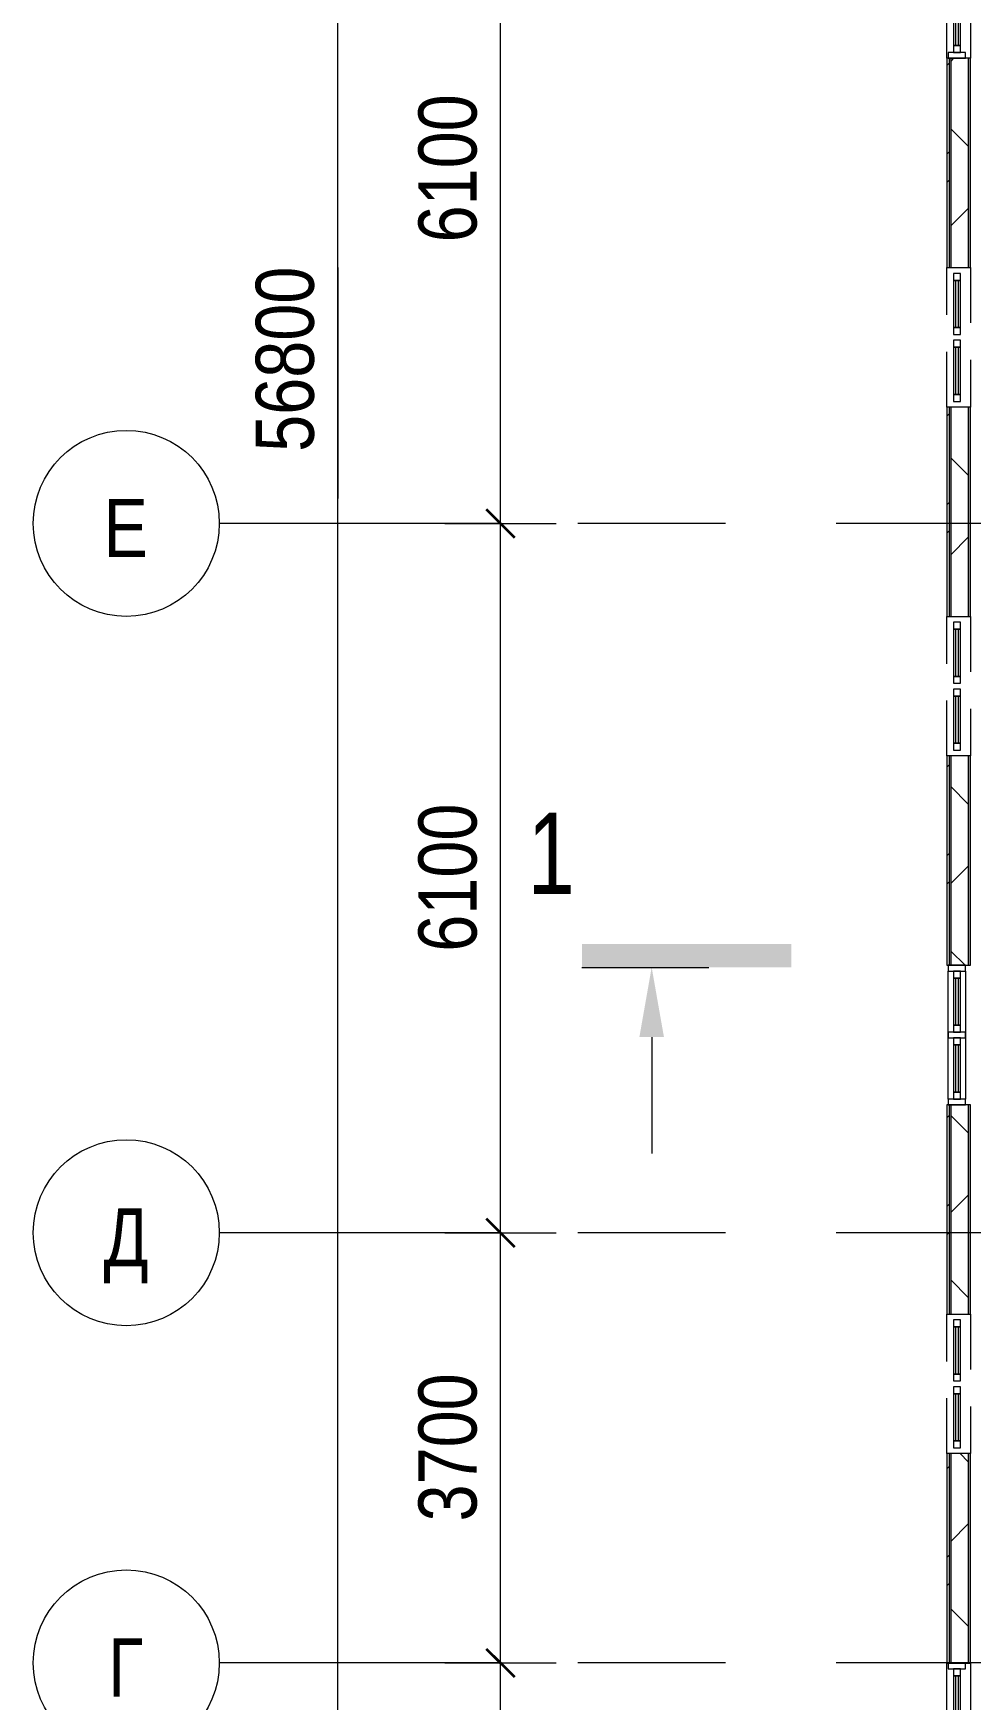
# Model space of a CAD drawing. Header units: millimetres. Extents: x 92932 to 275892, y -43515 to 30371.
# Drawn here: x 169211 to 177276, y -13799 to 532 of the extents above; entities that cross this region are included whole.
import ezdxf

# ---------------------------------------------------------------- set-up
doc = ezdxf.new("R2010")
doc.units = ezdxf.units.MM
doc.linetypes.add('Осевые', pattern=[6350, 1270, -952.5, 3175, -952.5])
doc.linetypes.add('Сверху', pattern=[793.75, 476.25, -317.5])
for name, color, linetype, lineweight in [('Импосты витража', 7, 'Continuous', 9), ('Импосты витража-1', 7, 'Continuous', 18), ('Общие ребра', 7, 'Continuous', 9), ('Окна', 7, 'Continuous', 9), ('Окна-1', 7, 'Сверху', 9), ('Окна-2', 7, 'Continuous', 18), ('Оси', 7, 'Continuous', 9), ('Оси-1', 7, 'Осевые', 9), ('Оси-2', 7, 'Continuous', 18), ('Размеры', 7, 'Continuous', 9), ('Размеры-200', 7, 'Continuous', 9), ('Разрезы', 7, 'Continuous', 9), ('Стены-1', 7, 'Continuous', 18), ('Штриховка разреза-1', 7, 'Continuous', 9)]:
    doc.layers.add(name, color=color, linetype=linetype, lineweight=lineweight)
doc.styles.add('Arial Narrow', font='Arial Narrow.ttf', dxfattribs={"height": 500})
doc.styles.add('Arial_1', font='Arial.ttf', dxfattribs={"width": 0.75, "height": 700})
doc.dimstyles.new('Диагональ_-_2_5_мм_Arial_narrow', dxfattribs={"dimscale": 304.8, "dimtxt": 511.715487, "dimasz": 0.787402, "dimexe": 1.574803, "dimexo": 0.0625, "dimgap": 0.19685, "dimtad": 1, "dimdec": 0, "dimzin": 0, "dimdsep": 46, "dimtxsty": 'Arial Narrow', "dimblk1": 'OBLIQUE', "dimblk2": 'OBLIQUE', "dimsah": 1, "dimcen": 0.09, "dimdle": 1.574803, "dimazin": 0, "dimtfac": 1, "dimtdec": 4, "dimtix": 1, "dimtmove": 0, "dimatfit": 3, "dimfxl": 1.574803, "dimfxlon": 1, "dimtvp": 1, "dimtolj": 1, "dimtzin": 0, "dimarcsym": 2})
doc.dimstyles.new('Диагональ_-_2_5_мм_Arial_narrow_1', dxfattribs={"dimscale": 304.8, "dimtxt": 511.715487, "dimasz": 0.787402, "dimexe": 1.574803, "dimexo": 0.0625, "dimgap": 0.19685, "dimtad": 1, "dimdec": 0, "dimzin": 0, "dimdsep": 46, "dimtxsty": 'Arial Narrow', "dimblk1": 'OBLIQUE', "dimblk2": 'OBLIQUE', "dimsah": 1, "dimcen": 0.09, "dimdle": 1.574803, "dimazin": 0, "dimtfac": 1, "dimtdec": 4, "dimtix": 1, "dimtmove": 1, "dimatfit": 3, "dimfxl": 1.574803, "dimfxlon": 1, "dimtvp": 1, "dimtolj": 1, "dimtzin": 0, "dimarcsym": 2})
pattern_1 = [(0, (120245.78, 0), (812.8, 203.2), [67.056, -542.544, 67.056, -542.544, -3251.2]), (0, (120245.78, 0), (812.8, 203.2), [-1219.2, 67.056, -1152.144, 67.056, -542.544, -1422.4]), (0, (120245.78, 0), (812.8, 203.2), [-3048, 67.056, -339.344, 67.056, -948.944]), (120, (120550.58, 101.6), (-582.37636, 602.30545), [67.056, -542.544, 67.056, -542.544, -3251.2]), (120, (120550.58, 101.6), (-582.37636, 602.30545), [-1219.2, 67.056, -1152.144, 67.056, -542.544, -1422.4]), (120, (120550.58, 101.6), (-582.37636, 602.30545), [-3048, 67.056, -339.344, 67.056, -948.944]), (240, (120652.18, 508), (-230.42364, -805.50545), [67.056, -542.544, 67.056, -542.544, -3251.2]), (240, (120652.18, 508), (-230.42364, -805.50545), [-1219.2, 67.056, -1152.144, 67.056, -542.544, -1422.4]), (240, (120652.18, 508), (-230.42364, -805.50545), [-3048, 67.056, -339.344, 67.056, -948.944])]

# ---------------------------------------------------------------- blocks, each defined once
blk = doc.blocks.new('M_Окно-Квадратный проем - 1200 x 11450 mm-V11-План 3-го этажа на отм_ _4_200')
at = {"layer": 'Окна'}
for p, q in [((-608, -102), (-608, 102)), ((592, 102), (592, -102))]:
    blk.add_line(p, q, dxfattribs=at)
at = {"layer": 'Окна-1'}
for p, q in [((-608, 102), (592, 102)), ((592, -102), (-608, -102))]:
    blk.add_line(p, q, dxfattribs=at)
blk = doc.blocks.new('Панель окно - Верхнее правое-8277188-План 3-го этажа на отм_ _4_200')
at = {"layer": 'Окна'}
for p, q in [((202.5, 30), (-202.5, 30)), ((-202.5, 30), (-202.5, -30)), ((202.5, -30), (202.5, 30)), ((-202.5, -30), (202.5, -30))]:
    blk.add_line(p, q, dxfattribs=at)
at = {"layer": 'Окна-2'}
for p, q in [((-202.5, 30), (-262.5, 30)), ((-262.5, 30), (-262.5, -30)), ((-202.5, -30), (-202.5, 30)), ((202.5, 12.5), (-202.5, 12.5)), ((-202.5, 12.5), (-202.5, -12.5)), ((202.5, 30), (202.5, -30)), ((262.5, 30), (202.5, 30)), ((202.5, -12.5), (202.5, 12.5)), ((262.5, -30), (262.5, 30)), ((-262.5, -30), (-202.5, -30)), ((-202.5, -12.5), (202.5, -12.5)), ((202.5, -30), (262.5, -30))]:
    blk.add_line(p, q, dxfattribs=at)
blk = doc.blocks.new('Прямоугольный импост - Прямоугольный импост 1-V13-План 3-го этажа на отм_ _4_200')
at = {"layer": 'Импосты витража-1'}
for p, q in [((-50, 75), (0, 75)), ((-50, -75), (-50, 75)), ((0, 75), (0, -75)), ((0, -75), (-50, -75))]:
    blk.add_line(p, q, dxfattribs=at)
blk = doc.blocks.new('Панель окно - Верхнее левое-8277192-План 3-го этажа на отм_ _4_200')
at = {"layer": 'Окна'}
for p, q in [((202.5, 30), (-202.5, 30)), ((-202.5, 30), (-202.5, -30)), ((202.5, -30), (202.5, 30)), ((-202.5, -30), (202.5, -30))]:
    blk.add_line(p, q, dxfattribs=at)
at = {"layer": 'Окна-2'}
for p, q in [((-202.5, 30), (-262.5, 30)), ((-262.5, 30), (-262.5, -30)), ((-202.5, -30), (-202.5, 30)), ((202.5, 12.5), (-202.5, 12.5)), ((-202.5, 12.5), (-202.5, -12.5)), ((202.5, 30), (202.5, -30)), ((262.5, 30), (202.5, 30)), ((202.5, -12.5), (202.5, 12.5)), ((262.5, -30), (262.5, 30)), ((-262.5, -30), (-202.5, -30)), ((-202.5, -12.5), (202.5, -12.5)), ((202.5, -30), (262.5, -30))]:
    blk.add_line(p, q, dxfattribs=at)
blk = doc.blocks.new('Панель окно - Верхнее левое-8287504-План 3-го этажа на отм_ _4_200')
at = {"layer": 'Окна'}
for p, q in [((202.5, 30), (-202.5, 30)), ((-202.5, 30), (-202.5, -30)), ((202.5, -30), (202.5, 30)), ((-202.5, -30), (202.5, -30))]:
    blk.add_line(p, q, dxfattribs=at)
at = {"layer": 'Окна-2'}
for p, q in [((-202.5, 30), (-262.5, 30)), ((-262.5, 30), (-262.5, -30)), ((-202.5, -30), (-202.5, 30)), ((202.5, 12.5), (-202.5, 12.5)), ((-202.5, 12.5), (-202.5, -12.5)), ((202.5, 30), (202.5, -30)), ((262.5, 30), (202.5, 30)), ((202.5, -12.5), (202.5, 12.5)), ((262.5, -30), (262.5, 30)), ((-262.5, -30), (-202.5, -30)), ((-202.5, -12.5), (202.5, -12.5)), ((202.5, -30), (262.5, -30))]:
    blk.add_line(p, q, dxfattribs=at)
blk = doc.blocks.new('Прямоугольный импост - Прямоугольный импост 1-2125278-План 3-го этажа на отм_ _4_200')
at = {"layer": 'Импосты витража-1'}
for p, q in [((0, 75), (-50, 75)), ((-50, 75), (-50, -75)), ((0, -75), (0, 75)), ((-50, -75), (0, -75))]:
    blk.add_line(p, q, dxfattribs=at)
blk = doc.blocks.new('Прямоугольный импост - Прямоугольный импост 1-V14-План 3-го этажа на отм_ _4_200')
at = {"layer": 'Импосты витража-1'}
for p, q in [((0, 75), (-50, 75)), ((-50, 75), (-50, -75)), ((0, -75), (0, 75)), ((-50, -75), (0, -75))]:
    blk.add_line(p, q, dxfattribs=at)
blk = doc.blocks.new('Прямоугольный импост - Прямоугольный импост 1-2125096-План 3-го этажа на отм_ _4_200')
at = {"layer": 'Импосты витража'}
for p, q in [((82482, 25742), (82482, 25892)), ((82482, 25892), (83032, 25892)), ((83032, 25742), (82482, 25742))]:
    blk.add_line(p, q, dxfattribs=at)
blk = doc.blocks.new('Прямоугольный импост - Прямоугольный импост 1-2125097-План 3-го этажа на отм_ _4_200')
at = {"layer": 'Импосты витража'}
for p, q in [((83032, 25892), (83582, 25892)), ((83582, 25892), (83582, 25742)), ((83582, 25742), (83032, 25742))]:
    blk.add_line(p, q, dxfattribs=at)
blk = doc.blocks.new('Прямоугольный импост - Прямоугольный импост 1-V15-План 3-го этажа на отм_ _4_200')
at = {"layer": 'Импосты витража-1'}
for p, q in [((-25, 75), (25, 75)), ((-25, -75), (-25, 75)), ((25, 75), (25, -75)), ((25, -75), (-25, -75))]:
    blk.add_line(p, q, dxfattribs=at)
blk = doc.blocks.new('Ось сетки - По умолчанию 2-349628-План 3-го этажа на отм_ _4_200')
at = {"layer": 'Оси-2'}
blk.add_circle((0, 0), 4, dxfattribs=at)
blk = doc.blocks.new('Разрез - Номер сзади-234830-План 3-го этажа на отм_ _4_200')
at = {"layer": 'Разрезы'}
for points in [[(0, 0), (0, 1), (9.004, 1), (9.004, 0)], [(2.471, -3), (3, 0), (3.529, -3)]]:
    blk.add_hatch(color=256, dxfattribs=at).paths.add_polyline_path(points, flags=0)
blk.add_line((3, -3), (3, -8), dxfattribs=at)
blk = doc.blocks.new('DIMBLOCK17-План 3-го этажа на отм_ _4_200')
at = {"layer": 'Размеры-200', "lineweight": 35, "transparency": 16777216}
for points in [[(171831, 25417), (171711, 25537), (171951, 25297)], [(171831, -31383), (171711, -31263), (171951, -31503)]]:
    blk.add_hatch(color=256, dxfattribs=at).paths.add_polyline_path(points, flags=0)
at = {"layer": 'Размеры-200', "transparency": 16777216}
for p, q in [((171831, -31863), (171831, 25897)), ((171351, 25417), (172311, 25417)), ((171831, 25417), (171351, 25417)), ((171831, -1483), (171831, -3467)), ((171831, -3467), (171831, -2983)), ((171351, -31383), (172311, -31383)), ((171831, -31383), (171351, -31383))]:
    blk.add_line(p, q, dxfattribs=at)
at = {"layer": 'Размеры-200', "lineweight": 35, "transparency": 16777216}
for p, q in [((171831, 25417), (171711, 25537)), ((171711, 25537), (171951, 25297)), ((171951, 25297), (171831, 25417)), ((171831, -31383), (171711, -31263)), ((171711, -31263), (171951, -31503)), ((171951, -31503), (171831, -31383))]:
    blk.add_line(p, q, dxfattribs=at)
at = {"layer": 'Размеры-200', "color": 0, "transparency": 16777216, "insert": (171125, -3067), "char_height": 500, "width": 1900.66, "attachment_point": 1, "rotation": 90, "line_spacing_factor": 0.974696, "style": 'Arial Narrow'}
blk.add_mtext('56800', dxfattribs=at)
blk = doc.blocks.new('_Oblique')
at = {"color": 0, "linetype": 'ByBlock', "lineweight": -2}
blk.add_line((-0.5, -0.5), (0.5, 0.5), dxfattribs=at)
blk = doc.blocks.new('DIMBLOCK21-План 3-го этажа на отм_ _4_200')
at = {"layer": 'Размеры-200', "lineweight": 35, "transparency": 16777216}
for points in [[(173231, -13483), (173111, -13363), (173351, -13603)], [(173231, -15883), (173111, -15763), (173351, -16003)]]:
    blk.add_hatch(color=256, dxfattribs=at).paths.add_polyline_path(points, flags=0)
for p, q in [((173231, -13483), (173111, -13363)), ((173111, -13363), (173351, -13603)), ((173351, -13603), (173231, -13483)), ((173231, -15883), (173111, -15763)), ((173111, -15763), (173351, -16003)), ((173351, -16003), (173231, -15883))]:
    blk.add_line(p, q, dxfattribs=at)
at = {"layer": 'Размеры-200', "transparency": 16777216}
for p, q in [((172751, -13483), (173711, -13483)), ((173231, -13483), (172751, -13483)), ((173231, -15883), (173231, -13483)), ((172751, -15883), (173711, -15883)), ((173231, -15883), (172751, -15883))]:
    blk.add_line(p, q, dxfattribs=at)
at = {"layer": 'Размеры-200', "color": 0, "transparency": 16777216, "insert": (172525, -15316), "char_height": 500, "width": 1520.53, "attachment_point": 1, "rotation": 90, "line_spacing_factor": 0.974696, "style": 'Arial Narrow'}
blk.add_mtext('2400', dxfattribs=at)
blk = doc.blocks.new('DIMBLOCK22-План 3-го этажа на отм_ _4_200')
at = {"layer": 'Размеры-200', "lineweight": 35, "transparency": 16777216}
for points in [[(173231, -9783), (173111, -9663), (173351, -9903)], [(173231, -13483), (173111, -13363), (173351, -13603)]]:
    blk.add_hatch(color=256, dxfattribs=at).paths.add_polyline_path(points, flags=0)
for p, q in [((173231, -9783), (173111, -9663)), ((173111, -9663), (173351, -9903)), ((173351, -9903), (173231, -9783)), ((173231, -13483), (173111, -13363)), ((173111, -13363), (173351, -13603)), ((173351, -13603), (173231, -13483))]:
    blk.add_line(p, q, dxfattribs=at)
at = {"layer": 'Размеры-200', "transparency": 16777216}
for p, q in [((172751, -9783), (173711, -9783)), ((173231, -9783), (172751, -9783)), ((173231, -13483), (173231, -9783)), ((172751, -13483), (173711, -13483)), ((173231, -13483), (172751, -13483))]:
    blk.add_line(p, q, dxfattribs=at)
at = {"layer": 'Размеры-200', "color": 0, "transparency": 16777216, "insert": (172525, -12266), "char_height": 500, "width": 1520.53, "attachment_point": 1, "rotation": 90, "line_spacing_factor": 0.974696, "style": 'Arial Narrow'}
blk.add_mtext('3700', dxfattribs=at)
blk = doc.blocks.new('DIMBLOCK23-План 3-го этажа на отм_ _4_200')
at = {"layer": 'Размеры-200', "lineweight": 35, "transparency": 16777216}
for points in [[(173231, -3683), (173111, -3563), (173351, -3803)], [(173231, -9783), (173111, -9663), (173351, -9903)]]:
    blk.add_hatch(color=256, dxfattribs=at).paths.add_polyline_path(points, flags=0)
for p, q in [((173231, -3683), (173111, -3563)), ((173111, -3563), (173351, -3803)), ((173351, -3803), (173231, -3683)), ((173231, -9783), (173111, -9663)), ((173111, -9663), (173351, -9903)), ((173351, -9903), (173231, -9783))]:
    blk.add_line(p, q, dxfattribs=at)
at = {"layer": 'Размеры-200', "transparency": 16777216}
for p, q in [((172751, -3683), (173711, -3683)), ((173231, -3683), (172751, -3683)), ((173231, -9783), (173231, -3683)), ((172751, -9783), (173711, -9783)), ((173231, -9783), (172751, -9783))]:
    blk.add_line(p, q, dxfattribs=at)
at = {"layer": 'Размеры-200', "color": 0, "transparency": 16777216, "insert": (172525, -7366), "char_height": 500, "width": 1520.53, "attachment_point": 1, "rotation": 90, "line_spacing_factor": 0.974696, "style": 'Arial Narrow'}
blk.add_mtext('6100', dxfattribs=at)
blk = doc.blocks.new('DIMBLOCK24-План 3-го этажа на отм_ _4_200')
at = {"layer": 'Размеры-200', "lineweight": 35, "transparency": 16777216}
for points in [[(173231, 2417), (173111, 2537), (173351, 2297)], [(173231, -3683), (173111, -3563), (173351, -3803)]]:
    blk.add_hatch(color=256, dxfattribs=at).paths.add_polyline_path(points, flags=0)
for p, q in [((173231, 2417), (173111, 2537)), ((173111, 2537), (173351, 2297)), ((173351, 2297), (173231, 2417)), ((173231, -3683), (173111, -3563)), ((173111, -3563), (173351, -3803)), ((173351, -3803), (173231, -3683))]:
    blk.add_line(p, q, dxfattribs=at)
at = {"layer": 'Размеры-200', "transparency": 16777216}
for p, q in [((172751, 2417), (173711, 2417)), ((173231, 2417), (172751, 2417)), ((173231, -3683), (173231, 2417)), ((172751, -3683), (173711, -3683)), ((173231, -3683), (172751, -3683))]:
    blk.add_line(p, q, dxfattribs=at)
at = {"layer": 'Размеры-200', "color": 0, "transparency": 16777216, "insert": (172525, -1266), "char_height": 500, "width": 1520.53, "attachment_point": 1, "rotation": 90, "line_spacing_factor": 0.974696, "style": 'Arial Narrow'}
blk.add_mtext('6100', dxfattribs=at)

msp = doc.modelspace()

# ---------------------------------------------------------------- hatches: boundary and pattern name
at = {"layer": 'Штриховка разреза-1'}
h = msp.add_hatch(dxfattribs=at)
h.set_pattern_fill('FP_12', color=256, style=0, pattern_type=2)
h.set_pattern_definition([(45, (120245.8, 0), (-502.894, 502.894), []), (45, (120245.8, 762), (-502.894, 502.894), [])])
h.paths.add_polyline_path([(177069.9, -21673.3), (177089.9, -21672.9), (177089.9, -20232.9), (177069.9, -20232.9), (177069.9, -21109.6)], flags=0)
h.paths.add_polyline_path([(177089.9, -19932.9), (177089.9, -19082.9), (177069.9, -19082.9), (177069.9, -19932.9)], flags=0)
h.paths.add_polyline_path([(177089.9, -17882.9), (177089.9, -14684.1), (177069.9, -14684.1), (177069.9, -17882.9)], flags=0)
h.paths.add_polyline_path([(177089.9, -13484.1), (177089.9, -11682.9), (177069.9, -11682.9), (177069.9, -13484.1)], flags=0)
h.paths.add_polyline_path([(177089.9, -10482.9), (177089.9, -8682.9), (177069.9, -8682.9), (177069.9, -10482.9)], flags=0)
h.paths.add_polyline_path([(177069.9, -7482.9), (177089.9, -7482.9), (177089.9, -5682.9), (177069.9, -5682.9), (177069.9, -6923.2)], flags=0)
h.paths.add_polyline_path([(177089.9, -4482.9), (177089.9, -2682.9), (177069.9, -2682.9), (177069.9, -4482.9)], flags=0)
h.paths.add_polyline_path([(177089.9, -1482.9), (177089.9, 317.1), (177069.9, 317.1), (177069.9, -1482.9)], flags=0)
h.paths.add_polyline_path([(177089.9, 1517.1), (177089.9, 3317.1), (177069.9, 3317.1), (177069.9, 1517.1)], flags=0)
h.paths.add_polyline_path([(177069.9, 4517.1), (177089.9, 4517.1), (177089.9, 6317.1), (177069.9, 6317.1), (177069.9, 6172.1)], flags=0)
h.paths.add_polyline_path([(177069.9, 7517.1), (177089.9, 7517.1), (177089.9, 9217.1), (177069.9, 9217.1), (177069.9, 8354.6)], flags=0)
h.paths.add_polyline_path([(177089.9, 10417.1), (177089.9, 14017.1), (177069.9, 14017.1), (177069.9, 10417.1)], flags=0)
h.paths.add_polyline_path([(177069.9, 15217.1), (177089.9, 15217.1), (177089.9, 17817.1), (177069.9, 17817.1), (177069.9, 17084.8)], flags=0)
h.paths.add_polyline_path([(177089.9, 19017.1), (177089.9, 20883), (177069.9, 20883), (177069.9, 19017.1)], flags=0)
h = msp.add_hatch(dxfattribs=at)
h.set_pattern_fill('FP_13', color=256, style=0, pattern_type=2)
h.set_pattern_definition(pattern_1)
h.paths.add_polyline_path([(177089.9, -21672.9), (177104.9, -21672.7), (177104.9, -20232.9), (177089.9, -20232.9), (177089.9, -21109.6)], flags=0)
h.paths.add_polyline_path([(177104.9, -19932.9), (177104.9, -19082.9), (177089.9, -19082.9), (177089.9, -19932.9)], flags=0)
h.paths.add_polyline_path([(177089.9, -17882.9), (177104.9, -17882.9), (177104.9, -14684.1), (177089.9, -14684.1), (177089.9, -17835.8)], flags=0)
h.paths.add_polyline_path([(177104.9, -13484.1), (177104.9, -11682.9), (177089.9, -11682.9), (177089.9, -13484.1)], flags=0)
h.paths.add_polyline_path([(177104.9, -10482.9), (177104.9, -8682.9), (177089.9, -8682.9), (177089.9, -10482.9)], flags=0)
h.paths.add_polyline_path([(177089.9, -7482.9), (177104.9, -7482.9), (177104.9, -5682.9), (177089.9, -5682.9), (177089.9, -6923.2)], flags=0)
h.paths.add_polyline_path([(177089.9, -4482.9), (177104.9, -4482.9), (177104.9, -2682.9), (177089.9, -2682.9)], flags=0)
h.paths.add_polyline_path([(177089.9, -1482.9), (177104.9, -1482.9), (177104.9, 317.1), (177089.9, 317.1), (177089.9, -375.5)], flags=0)
h.paths.add_polyline_path([(177104.9, 1517.1), (177104.9, 3317.1), (177089.9, 3317.1), (177089.9, 1517.1)], flags=0)
h.paths.add_polyline_path([(177089.9, 4517.1), (177104.9, 4517.1), (177104.9, 6317.1), (177089.9, 6317.1), (177089.9, 6172.1)], flags=0)
h.paths.add_polyline_path([(177089.9, 7517.1), (177104.9, 7517.1), (177104.9, 9217.1), (177089.9, 9217.1), (177089.9, 8354.6)], flags=0)
h.paths.add_polyline_path([(177089.9, 10417.1), (177104.9, 10417.1), (177104.9, 14017.1), (177089.9, 14017.1), (177089.9, 10537.1)], flags=0)
h.paths.add_polyline_path([(177104.9, 15217.1), (177104.9, 17817.1), (177089.9, 17817.1), (177089.9, 15217.1)], flags=0)
h.paths.add_polyline_path([(177104.9, 19017.1), (177104.9, 20883), (177089.9, 20883), (177089.9, 19017.1)], flags=0)
h = msp.add_hatch(dxfattribs=at)
h.set_pattern_fill('FP_14', color=256, style=0, pattern_type=2)
h.set_pattern_definition([(45, (120245.8, 0), (-707.107, 707.107), []), (135, (120245.8, 0), (-707.107, -707.107), [])])
h.paths.add_polyline_path([(177104.9, -21672.7), (177232.7, -21670.6), (177254.9, -21667.2), (177254.9, -20232.9), (177104.9, -20232.9), (177104.9, -21109.6)], flags=0)
h.paths.add_polyline_path([(177254.9, -19932.9), (177254.9, -19082.9), (177104.9, -19082.9), (177104.9, -19932.9)], flags=0)
h.paths.add_polyline_path([(177254.9, -17882.9), (177254.9, -14684.1), (177104.9, -14684.1), (177104.9, -17882.9)], flags=0)
h.paths.add_polyline_path([(177104.9, -13484.1), (177254.9, -13484.1), (177254.9, -11682.9), (177104.9, -11682.9), (177104.9, -13470.8)], flags=0)
h.paths.add_polyline_path([(177104.9, -10482.9), (177254.9, -10482.9), (177254.9, -8682.9), (177104.9, -8682.9), (177104.9, -9105.7)], flags=0)
h.paths.add_polyline_path([(177104.9, -7482.9), (177254.9, -7482.9), (177254.9, -5682.9), (177104.9, -5682.9), (177104.9, -6923.2)], flags=0)
h.paths.add_polyline_path([(177104.9, -4482.9), (177254.9, -4482.9), (177254.9, -2682.9), (177104.9, -2682.9)], flags=0)
h.paths.add_polyline_path([(177254.9, -1482.9), (177254.9, 317.1), (177104.9, 317.1), (177104.9, -1482.9)], flags=0)
h.paths.add_polyline_path([(177254.9, 1517.1), (177254.9, 3317.1), (177104.9, 3317.1), (177104.9, 1517.1)], flags=0)
h.paths.add_polyline_path([(177104.9, 4517.1), (177254.9, 4517.1), (177254.9, 6317.1), (177104.9, 6317.1), (177104.9, 6172.1)], flags=0)
h.paths.add_polyline_path([(177254.9, 7517.1), (177254.9, 9217.1), (177104.9, 9217.1), (177104.9, 7517.1)], flags=0)
h.paths.add_polyline_path([(177104.9, 10417.1), (177254.9, 10417.1), (177254.9, 14017.1), (177104.9, 14017.1), (177104.9, 10537.1)], flags=0)
h.paths.add_polyline_path([(177254.9, 15217.1), (177254.9, 17817.1), (177104.9, 17817.1), (177104.9, 15217.1)], flags=0)
h.paths.add_polyline_path([(177254.9, 19017.1), (177254.9, 20883), (177104.9, 20883), (177104.9, 19017.1)], flags=0)
h = msp.add_hatch(dxfattribs=at)
h.set_pattern_fill('FP_13', color=256, style=0, pattern_type=2)
h.set_pattern_definition(pattern_1)
h.paths.add_polyline_path([(177254.9, -21667.2), (177274.9, -21665.6), (177274.9, -20232.9), (177254.9, -20232.9), (177254.9, -21109.6)], flags=0)
h.paths.add_polyline_path([(177274.9, -19932.9), (177274.9, -19082.9), (177254.9, -19082.9), (177254.9, -19932.9)], flags=0)
h.paths.add_polyline_path([(177254.9, -17882.9), (177274.9, -17882.9), (177274.9, -14684.1), (177254.9, -14684.1), (177254.9, -17835.8)], flags=0)
h.paths.add_polyline_path([(177254.9, -13484.1), (177274.9, -13484.1), (177274.9, -11682.9), (177254.9, -11682.9), (177254.9, -13470.8)], flags=0)
h.paths.add_polyline_path([(177254.9, -10482.9), (177274.9, -10482.9), (177274.9, -8682.9), (177254.9, -8682.9), (177254.9, -9105.7)], flags=0)
h.paths.add_polyline_path([(177254.9, -7482.9), (177274.9, -7482.9), (177274.9, -5682.9), (177254.9, -5682.9), (177254.9, -6923.2)], flags=0)
h.paths.add_polyline_path([(177274.9, -4482.9), (177274.9, -2682.9), (177254.9, -2682.9), (177254.9, -4482.9)], flags=0)
h.paths.add_polyline_path([(177254.9, -1482.9), (177274.9, -1482.9), (177274.9, 317.1), (177254.9, 317.1), (177254.9, -375.5)], flags=0)
h.paths.add_polyline_path([(177274.9, 1517.1), (177274.9, 3317.1), (177254.9, 3317.1), (177254.9, 1517.1)], flags=0)
h.paths.add_polyline_path([(177274.9, 4517.1), (177274.9, 6317.1), (177254.9, 6317.1), (177254.9, 4517.1)], flags=0)
h.paths.add_polyline_path([(177274.9, 7517.1), (177274.9, 9217.1), (177254.9, 9217.1), (177254.9, 7517.1)], flags=0)
h.paths.add_polyline_path([(177254.9, 10417.1), (177274.9, 10417.1), (177274.9, 14017.1), (177254.9, 14017.1), (177254.9, 10537.1)], flags=0)
h.paths.add_polyline_path([(177274.9, 15217.1), (177274.9, 17817.1), (177254.9, 17817.1), (177254.9, 15217.1)], flags=0)
h.paths.add_polyline_path([(177254.9, 19017.1), (177274.9, 19017.1), (177274.9, 19591), (177265.6, 19591.2), (177274.9, 19928.6), (177274.9, 20883), (177254.9, 20883), (177254.9, 19267.3)], flags=0)

# ---------------------------------------------------------------- linework, layer by layer
at = {"layer": 'Общие ребра'}
for p, q in [((177089.9, 317.1), (177089.9, -1482.9)), ((177104.9, 317.1), (177104.9, -1482.9)), ((177254.9, 317.1), (177254.9, -1482.9)), ((177089.9, -2682.9), (177089.9, -4482.9)), ((177104.9, -2682.9), (177104.9, -4482.9)), ((177254.9, -2682.9), (177254.9, -4482.9)), ((177089.9, -5682.9), (177089.9, -7482.9)), ((177104.9, -5682.9), (177104.9, -7482.9)), ((177254.9, -5682.9), (177254.9, -7482.9)), ((177089.9, -8682.9), (177089.9, -10482.9)), ((177104.9, -8682.9), (177104.9, -10482.9)), ((177254.9, -8682.9), (177254.9, -10482.9)), ((177089.9, -11682.9), (177089.9, -13484.1)), ((177104.9, -11682.9), (177104.9, -13484.1)), ((177254.9, -11682.9), (177254.9, -13484.1))]:
    msp.add_line(p, q, dxfattribs=at)
at = {"layer": 'Оси-1'}
for p, q in [((270417.4, -3682.9), (170811.4, -3682.9)), ((270417.4, -9782.9), (170811.4, -9782.9)), ((270417.4, -13482.9), (170811.4, -13482.9))]:
    msp.add_line(p, q, dxfattribs=at)
at = {"layer": 'Разрезы'}
msp.add_line((173931.5, -7500.5), (175023.5, -7500.5), dxfattribs=at)
at = {"layer": 'Стены-1'}
for p, q in [((177274.9, 317.1), (177069.9, 317.1)), ((177069.9, 317.1), (177069.9, -1482.9)), ((177274.9, -1482.9), (177274.9, 317.1)), ((177069.9, -1482.9), (177274.9, -1482.9)), ((177274.9, -2682.9), (177069.9, -2682.9)), ((177069.9, -2682.9), (177069.9, -4482.9)), ((177274.9, -4482.9), (177274.9, -2682.9)), ((177069.9, -4482.9), (177274.9, -4482.9)), ((177274.9, -5682.9), (177069.9, -5682.9)), ((177069.9, -5682.9), (177069.9, -7482.9)), ((177274.9, -7482.9), (177274.9, -5682.9)), ((177069.9, -7482.9), (177274.9, -7482.9)), ((177274.9, -8682.9), (177069.9, -8682.9)), ((177069.9, -8682.9), (177069.9, -10482.9)), ((177274.9, -10482.9), (177274.9, -8682.9)), ((177069.9, -10482.9), (177274.9, -10482.9)), ((177274.9, -11682.9), (177069.9, -11682.9)), ((177069.9, -11682.9), (177069.9, -13484.1)), ((177274.9, -13484.1), (177274.9, -11682.9)), ((177069.9, -13484.1), (177274.9, -13484.1))]:
    msp.add_line(p, q, dxfattribs=at)

# ---------------------------------------------------------------- block references
at = {"layer": 'Импосты витража', "extrusion": (0, 0, -1), "rotation": 270}
for name, p in [('Прямоугольный импост - Прямоугольный импост 1-V13-План 3-го этажа на отм_ _4_200', (-177157.4, 317.1)), ('Прямоугольный импост - Прямоугольный импост 1-V15-План 3-го этажа на отм_ _4_200', (-177157.4, -8082.9)), ('Прямоугольный импост - Прямоугольный импост 1-V13-План 3-го этажа на отм_ _4_200', (-177157.4, -8682.9))]:
    msp.add_blockref(name, p, dxfattribs=at)
at = {"layer": 'Импосты витража'}
for name, p, rotation in [('Прямоугольный импост - Прямоугольный импост 1-V14-План 3-го этажа на отм_ _4_200', (177157.4, -7482.9), 90), ('Прямоугольный импост - Прямоугольный импост 1-2125096-План 3-го этажа на отм_ _4_200', (151340.2, 74948.7), 270), ('Прямоугольный импост - Прямоугольный импост 1-2125097-План 3-го этажа на отм_ _4_200', (151340.2, 74948.7), 270.0000000000004), ('Прямоугольный импост - Прямоугольный импост 1-2125278-План 3-го этажа на отм_ _4_200', (177157.4, -13484.1), 90)]:
    msp.add_blockref(name, p, dxfattribs=dict(at, rotation=rotation))
at = {"layer": 'Окна'}
for name, p, rotation in [('M_Окно-Квадратный проем - 1200 x 11450 mm-V11-План 3-го этажа на отм_ _4_200', (177172.4, 925.3), 89.99999999999991), ('Панель окно - Верхнее правое-8277188-План 3-го этажа на отм_ _4_200', (177157.4, 629.6), 270), ('M_Окно-Квадратный проем - 1200 x 11450 mm-V11-План 3-го этажа на отм_ _4_200', (177172.4, -2074.7), 89.99999999999991), ('Панель окно - Верхнее левое-8277192-План 3-го этажа на отм_ _4_200', (177157.4, -1795.4), 270), ('Панель окно - Верхнее правое-8277188-План 3-го этажа на отм_ _4_200', (177157.4, -2370.4), 270), ('M_Окно-Квадратный проем - 1200 x 11450 mm-V11-План 3-го этажа на отм_ _4_200', (177172.4, -5074.7), 89.99999999999991), ('Панель окно - Верхнее левое-8277192-План 3-го этажа на отм_ _4_200', (177157.4, -4795.4), 270), ('Панель окно - Верхнее правое-8277188-План 3-го этажа на отм_ _4_200', (177157.4, -5370.4), 270), ('Панель окно - Верхнее левое-8277192-План 3-го этажа на отм_ _4_200', (177157.4, -7795.4), 270), ('Панель окно - Верхнее правое-8277188-План 3-го этажа на отм_ _4_200', (177157.4, -8370.4), 270), ('M_Окно-Квадратный проем - 1200 x 11450 mm-V11-План 3-го этажа на отм_ _4_200', (177172.4, -11074.7), 89.99999999999991), ('Панель окно - Верхнее левое-8277192-План 3-го этажа на отм_ _4_200', (177157.4, -10795.4), 270), ('Панель окно - Верхнее правое-8277188-План 3-го этажа на отм_ _4_200', (177157.4, -11370.4), 270), ('M_Окно-Квадратный проем - 1200 x 11450 mm-V11-План 3-го этажа на отм_ _4_200', (177172.4, -14075.9), 89.99999999999991), ('Панель окно - Верхнее левое-8287504-План 3-го этажа на отм_ _4_200', (177157.4, -13796.6), 270)]:
    msp.add_blockref(name, p, dxfattribs=dict(at, rotation=rotation))
at = {"layer": 'Оси-2', "xscale": 199.9999999999999, "yscale": 199.9999999999999, "zscale": 199.9999999999999, "rotation": 89.99999999999982}
for p in [(170011.4, -3682.9), (170011.4, -9782.9), (170011.4, -13482.9)]:
    msp.add_blockref('Ось сетки - По умолчанию 2-349628-План 3-го этажа на отм_ _4_200', p, dxfattribs=at)
at = {"layer": 'Разрезы', "xscale": 199.9999999999999, "yscale": 199.9999999999999, "zscale": 199.9999999999999}
msp.add_blockref('Разрез - Номер сзади-234830-План 3-го этажа на отм_ _4_200', (173931.5, -7500.5), dxfattribs=at)

# ---------------------------------------------------------------- texts
at = {"layer": 'Оси', "char_height": 500, "attachment_point": 1, "style": 'Arial Narrow'}
for s, insert, width in [('\\fArial Narrow|b0|i0|c204|p34|;Е', (169816.2, -3472.3), 464.979), ('\\fArial Narrow|b0|i0|c204|p34|;Д', (169816.2, -9572.3), 464.979), ('\\fArial Narrow|b0|i0|c204|p34|;Г', (169856.2, -13272.3), 368.776)]:
    msp.add_mtext(s, dxfattribs=dict(at, insert=insert, width=width))
at = {"layer": 'Разрезы', "insert": (173462.2, -6169.4), "char_height": 700, "width": 505.063, "attachment_point": 1, "style": 'Arial_1'}
msp.add_mtext('\\fArial|b0|i0|c204|p34|;\\W.75;1', dxfattribs=at)

# ---------------------------------------------------------------- dimensions: what is measured, and where the dimension line sits
at = {"layer": 'Размеры'}
dim = msp.add_linear_dim(base=(171831.3, 25417.1), p1=(171351.3, -31382.9), p2=(171351.3, 25417.1), angle=90, dimstyle='Диагональ_-_2_5_мм_Arial_narrow_1', override={"dimpost": '<>', "dimfxl": 56800}, dxfattribs=at)
dim.commit()
dim.dimension.update_dxf_attribs({"geometry": 'DIMBLOCK17-План 3-го этажа на отм_ _4_200', "text_midpoint": (171458.4, -2116.2), "dimtype": 160, "text_rotation": 90})
for base, p1, p2, override, picture, middle in [((173231.3, 2417.1), (172751.3, -3682.9), (172751.3, 2417.1), {"dimpost": '<>', "dimfxl": 6100}, 'DIMBLOCK24-План 3-го этажа на отм_ _4_200', (172916, -632.9)), ((173231.3, -3682.9), (172751.3, -9782.9), (172751.3, -3682.9), {"dimpost": '<>', "dimfxl": 6100}, 'DIMBLOCK23-План 3-го этажа на отм_ _4_200', (172916, -6732.9)), ((173231.3, -9782.9), (172751.3, -13482.9), (172751.3, -9782.9), {"dimpost": '<>', "dimfxl": 3700}, 'DIMBLOCK22-План 3-го этажа на отм_ _4_200', (172916, -11632.9)), ((173231.3, -13482.9), (172751.3, -15882.9), (172751.3, -13482.9), {"dimpost": '<>', "dimfxl": 2400}, 'DIMBLOCK21-План 3-го этажа на отм_ _4_200', (172916, -14682.9))]:
    dim = msp.add_linear_dim(base=base, p1=p1, p2=p2, angle=90, dimstyle='Диагональ_-_2_5_мм_Arial_narrow', override=override, dxfattribs=at)
    dim.commit()
    dim.dimension.update_dxf_attribs({"geometry": picture, "text_midpoint": middle})

doc.saveas('drawing.dxf')
